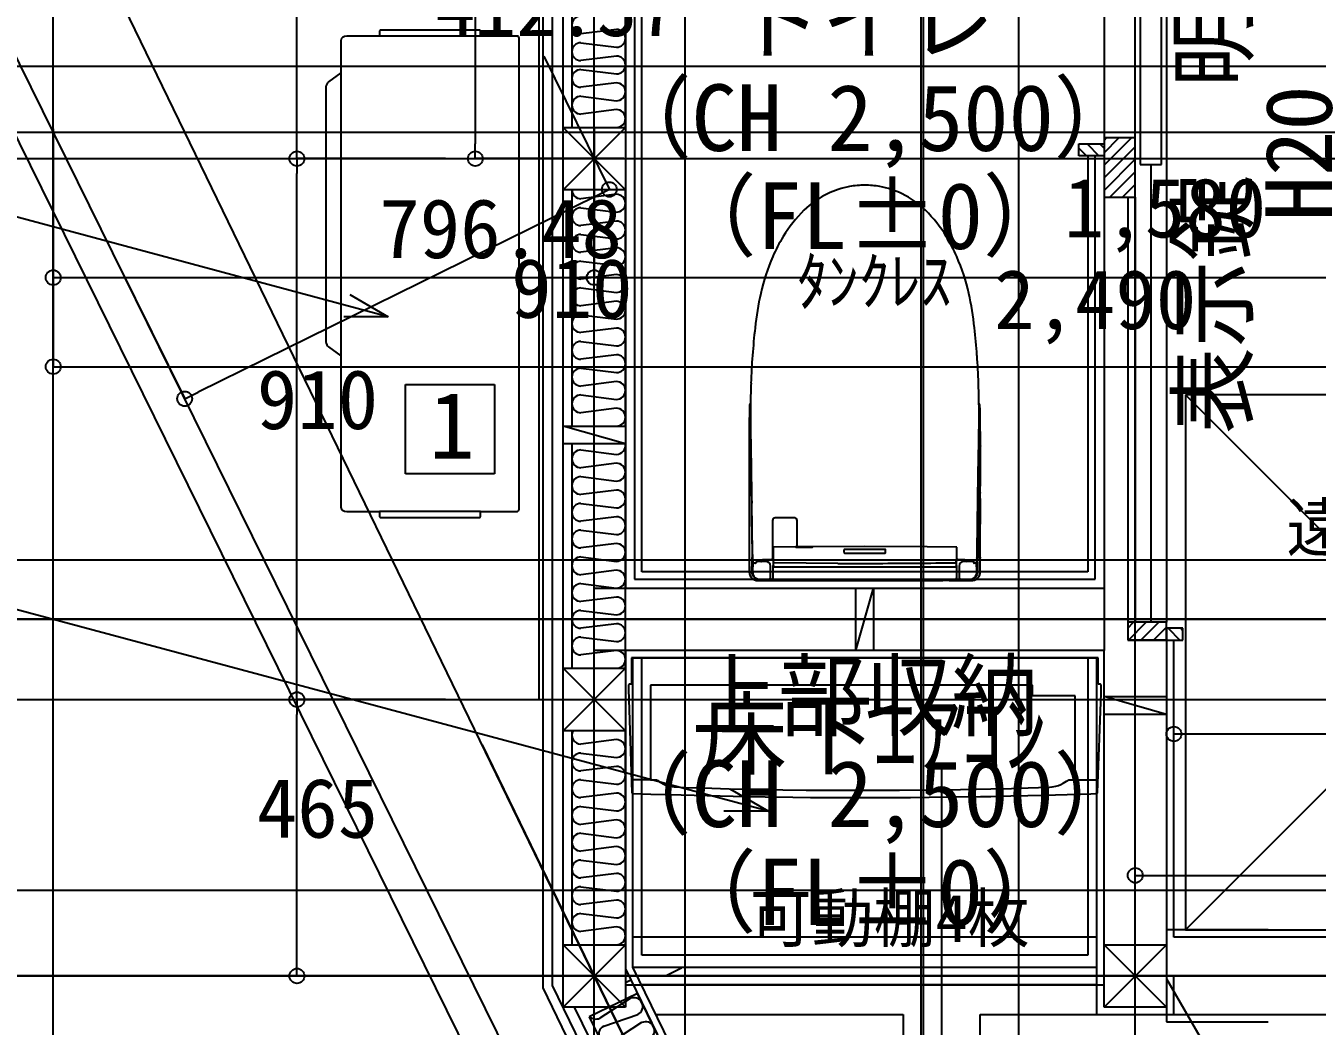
# Model space of a CAD drawing. Header units: metres. Extents: x 10861 to 26950, y 7268 to 22750.
# Drawn here: x 14969 to 17141, y 15470 to 17153 of the extents above; entities that cross this region are included whole.
import ezdxf

# ---------------------------------------------------------------- set-up
doc = ezdxf.new("R2010")
doc.units = ezdxf.units.M

msp = doc.modelspace()

# ---------------------------------------------------------------- linework, layer by layer
at = {"layer": 'COL_1F'}
for p, q in [((15872.2, 16877.5), (15872.2, 16982.5)), ((15872.2, 16982.5), (15977.2, 16982.5)), ((15977.2, 16877.5), (15872.2, 16982.5)), ((15872.2, 16877.5), (15977.2, 16982.5)), ((15977.2, 16982.5), (15977.2, 16877.5)), ((15977.2, 16877.5), (15872.2, 16877.5)), ((15872.2, 15967.5), (15872.2, 16072.5)), ((15872.2, 16072.5), (15977.2, 16072.5)), ((15977.2, 15967.5), (15872.2, 16072.5)), ((15872.2, 15967.5), (15977.2, 16072.5)), ((15977.2, 16072.5), (15977.2, 15967.5)), ((15977.2, 15967.5), (15872.2, 15967.5)), ((15872.2, 15502.5), (15872.2, 15607.5)), ((15872.2, 15607.5), (15977.2, 15607.5)), ((15977.2, 15502.5), (15872.2, 15607.5)), ((15872.2, 15502.5), (15977.2, 15607.5)), ((15977.2, 15607.5), (15977.2, 15502.5)), ((16782.2, 15502.5), (16782.2, 15607.5)), ((16782.2, 15607.5), (16887.2, 15607.5)), ((16887.2, 15502.5), (16782.2, 15607.5)), ((16782.2, 15502.5), (16887.2, 15607.5)), ((16887.2, 15607.5), (16887.2, 15502.5)), ((15977.2, 15502.5), (15872.2, 15502.5)), ((16887.2, 15502.5), (16782.2, 15502.5))]:
    msp.add_line(p, q, dxfattribs=at)
at = {"layer": 'GLID'}
for p, q in [((15014.7, 10010), (15014.7, 22205)), ((15924.7, 9325), (15924.7, 22205)), ((16077.5, 10010), (16077.5, 22205)), ((16474.6, 10010), (16474.6, 22205)), ((16478.7, 9325), (16478.7, 22205)), ((16638.6, 10010), (16638.6, 22205)), ((16834.7, 9325), (16834.7, 22205)), ((18614.1, 10010), (14765.1, 17946)), ((18480.6, 9945.4), (14580.1, 17856.1)), ((13953.4, 17085.6), (24358.1, 17085.6)), ((13801.7, 16974.5), (24358.1, 16974.5)), ((13514.7, 16930), (24358.1, 16930)), ((13514.7, 16255), (24358.1, 16255)), ((13514.7, 16155), (24358.1, 16155)), ((13514.7, 16020), (24358.1, 16020)), ((13514.7, 15699), (24358.1, 15699)), ((13514.7, 15555), (24358.1, 15555))]:
    msp.add_line(p, q, dxfattribs=at)
at = {"layer": 'WALL_BRACED_1F'}
for p, q in [((15832.2, 16930), (15832.2, 17830)), ((15832.2, 16930), (15832.2, 17830)), ((15832.2, 16020), (15832.2, 16930)), ((15832.2, 16020), (15832.2, 16930)), ((15607.2, 16400), (15607.2, 16550)), ((15607.2, 16550), (15757.2, 16550)), ((15757.2, 16550), (15757.2, 16400)), ((15757.2, 16400), (15607.2, 16400))]:
    msp.add_line(p, q, dxfattribs=at)
at = {"layer": 'WALL_NORMAL_1F'}
for p, q in [((15838.2, 17916.5), (15838.2, 15535.1)), ((15854.2, 17900.5), (15854.2, 15538.8)), ((15872.2, 16982.5), (15872.2, 17777.5)), ((15977.2, 17777.5), (15977.2, 16982.5)), ((15992.2, 17762.5), (15992.2, 16222.5)), ((16004.7, 16235), (16004.7, 17750)), ((16754.7, 16935), (16754.7, 16235)), ((16767.2, 16222.5), (16767.2, 16935)), ((15872.2, 16072.5), (15872.2, 16877.5)), ((15977.2, 16877.5), (15977.2, 16207.5)), ((16782.2, 16865), (16782.2, 16120)), ((16822.2, 16865), (16822.2, 16120)), ((16822.2, 16865), (16822.2, 16120)), ((16834.7, 16865), (16834.7, 16150)), ((15872.2, 16450), (15872.2, 16480)), ((15872.2, 16480), (15977.2, 16480)), ((15977.2, 16450), (15872.2, 16480)), ((15977.2, 16480), (15977.2, 16450)), ((15977.2, 16450), (15872.2, 16450)), ((16754.7, 16235), (16004.7, 16235)), ((15924.7, 16207.5), (16782.2, 16207.5)), ((15924.7, 16102.5), (15924.7, 16207.5)), ((15992.2, 16222.5), (16767.2, 16222.5)), ((16364.7, 16102.5), (16364.7, 16207.5)), ((16364.7, 16207.5), (16394.7, 16207.5)), ((16364.7, 16102.5), (16394.7, 16207.5)), ((16394.7, 16207.5), (16394.7, 16102.5)), ((16782.2, 16120), (16782.2, 16102.5)), ((16887.2, 16120), (16822.2, 16120)), ((16887.2, 16120), (16887.2, 15607.5)), ((16899.7, 15620), (16899.7, 16120)), ((16782.2, 16102.5), (15924.7, 16102.5)), ((15977.2, 16102.5), (15977.2, 16072.5)), ((16394.7, 16102.5), (16364.7, 16102.5)), ((16782.2, 15607.5), (16782.2, 16102.5)), ((15989.7, 16090), (16769.7, 16090)), ((15989.7, 15569.9), (15989.7, 16090)), ((16769.7, 16090), (16769.7, 15555)), ((16782.2, 15995), (16782.2, 16025)), ((16782.2, 16025), (16887.2, 16025)), ((16887.2, 15995), (16782.2, 16025)), ((16887.2, 16025), (16887.2, 15995)), ((16887.2, 15995), (16782.2, 15995)), ((15872.2, 15607.5), (15872.2, 15967.5)), ((15977.2, 15967.5), (15977.2, 15607.5)), ((16769.7, 15620), (15989.7, 15620)), ((17882.2, 15620), (16899.7, 15620)), ((15977.2, 15567.1), (15986.3, 15548.3)), ((16567.9, 14377.7), (15989.7, 15569.9)), ((16769.7, 15555), (16769.7, 15490)), ((16899.7, 15555), (16887.2, 15555)), ((16899.7, 15490), (16899.7, 15555)), ((15838.2, 15535.1), (16431.6, 14311.6)), ((15854.2, 15538.8), (16446, 14318.6)), ((15977.2, 15543.9), (15986.3, 15548.3)), ((15986.3, 15548.3), (16101.8, 15310.2)), ((16007.3, 15264.4), (15891.8, 15502.5)), ((16028.5, 15490), (16444.1, 15490)), ((16444.1, 15490), (16444.1, 14633)), ((16574.1, 15490), (16769.7, 15490)), ((16574.1, 14380.7), (16574.1, 15490)), ((16769.7, 15490), (16899.7, 15490)), ((16899.7, 15490), (17882.2, 15490))]:
    msp.add_line(p, q, dxfattribs=at)
at = {"layer": 'カタログ部品(衛生設備)_1F'}
for p, q in [((16187.5, 16518.9), (16187.5, 16517.2)), ((16571.9, 16517.2), (16571.9, 16518.9)), ((16185.2, 16452), (16185.3, 16377.3)), ((16187.3, 16452.6), (16187.6, 16436.6)), ((16571.8, 16436.6), (16572.1, 16452.6)), ((16573, 16446.5), (16573.7, 16446.5)), ((16574, 16446.3), (16573, 16446.3)), ((16574.2, 16446.9), (16574.2, 16452)), ((16574.2, 16446.9), (16574.2, 16446.1)), ((16574.2, 16390.7), (16574.2, 16446)), ((16187.6, 16436.6), (16188.9, 16364.7)), ((16185.3, 16377.3), (16185.3, 16309.3)), ((16572.1, 16388.7), (16573.9, 16388.7)), ((16573.7, 16388.5), (16572.1, 16388.5)), ((16574.1, 16369), (16574.2, 16388)), ((16574.2, 16389), (16574.2, 16390.7)), ((16188.9, 16364.7), (16189, 16358.5)), ((16189, 16358.5), (16189.2, 16342.1)), ((16570.2, 16342.1), (16570.4, 16358.5)), ((16571.6, 16368.5), (16571.7, 16368.6)), ((16571.6, 16368.2), (16571.6, 16368.5)), ((16571.6, 16368.5), (16573.7, 16368.5)), ((16573.6, 16368.2), (16571.6, 16368.2)), ((16574.1, 16367.3), (16574.1, 16369)), ((16574.2, 16349.9), (16574.1, 16367.3)), ((16189.2, 16342.1), (16189.5, 16324.9)), ((16190.7, 16266.7), (16189.6, 16350.6)), ((16569.9, 16324.9), (16570.2, 16342.1)), ((16574.1, 16279.6), (16574.2, 16349.9)), ((16189.5, 16324.9), (16190.2, 16266.8)), ((16224.6, 16321), (16224.6, 16279.6)), ((16261.1, 16325.9), (16229.3, 16325.7)), ((16265.8, 16279.9), (16265.8, 16321.3)), ((16569.2, 16266.8), (16569.9, 16324.9)), ((16185.3, 16309.3), (16185.3, 16235)), ((16224.7, 16277.5), (16224.7, 16277.2)), ((16263.2, 16276.7), (16224.7, 16276.4)), ((16224.7, 16276.4), (16224.7, 16257.1)), ((16225.2, 16276.9), (16265.2, 16277.2)), ((16225.7, 16276.4), (16225.6, 16252.5)), ((16292.3, 16277), (16263.2, 16276.7)), ((16264.1, 16276.1), (16291.3, 16276.1)), ((16265.7, 16277.5), (16265.7, 16277.8)), ((16379.7, 16277.2), (16292.3, 16277)), ((16344.6, 16271.6), (16344.6, 16267.4)), ((16413.8, 16272.6), (16345.6, 16272.6)), ((16484.6, 16276.9), (16379.7, 16277.2)), ((16414.8, 16267.4), (16414.8, 16271.6)), ((16533.6, 16276.6), (16484.6, 16276.9)), ((16534.7, 16276.6), (16533.6, 16276.6)), ((16533.8, 16276.6), (16533.8, 16252.6)), ((16534.7, 16257.1), (16534.7, 16276.6)), ((16574.1, 16259.7), (16574.1, 16279.6)), ((16190.2, 16266.8), (16189.3, 16236.8)), ((16190.7, 16263.1), (16190.7, 16266.7)), ((16191.5, 16250.4), (16191.1, 16234.7)), ((16196.2, 16249.5), (16193.6, 16249.5)), ((16196.7, 16251.3), (16196.7, 16250)), ((16198.8, 16251.8), (16197.2, 16251.8)), ((16204.7, 16252.1), (16199.7, 16252.1)), ((16213.2, 16252.3), (16205.6, 16252.3)), ((16206.7, 16254.4), (16206.7, 16253.7)), ((16222.7, 16255.1), (16208.7, 16255.1)), ((16225.6, 16252.5), (16225.6, 16245.3)), ((16334.7, 16249.1), (16228.1, 16250)), ((16345.6, 16266.4), (16413.8, 16266.4)), ((16533.8, 16245.3), (16533.8, 16252.6)), ((16546.7, 16255.1), (16536.7, 16255.1)), ((16563.2, 16252.3), (16546.2, 16252.3)), ((16563, 16252.5), (16550.7, 16252.5)), ((16563.2, 16250), (16563.2, 16252.3)), ((16565.8, 16249.5), (16563.7, 16249.5)), ((16568.3, 16234.7), (16567.9, 16250.4)), ((16570.1, 16236.8), (16569.2, 16266.8)), ((16570.5, 16258.5), (16570.5, 16258.8)), ((16570.5, 16258.8), (16573.5, 16258.8)), ((16573.6, 16258.5), (16570.5, 16258.5)), ((16574.1, 16259.7), (16574.1, 16258)), ((16574.1, 16259.4), (16574.1, 16259.7)), ((16574.1, 16240.1), (16574.1, 16258)), ((16221, 16224.8), (16221, 16244.5)), ((16225.4, 16224.3), (16225.6, 16245.3)), ((16228.4, 16243.4), (16531, 16243.4)), ((16533.8, 16245.3), (16534.1, 16224.1)), ((16538.4, 16244.5), (16538.4, 16224.8)), ((16574.1, 16235), (16574.1, 16240.1)), ((16200.3, 16220), (16510.1, 16220)), ((16204.1, 16221.9), (16218.8, 16221.9)), ((16204.1, 16221.6), (16223.3, 16221.6)), ((16227.8, 16221.8), (16531.6, 16221.8)), ((16523.2, 16220), (16559.1, 16220)), ((16536.1, 16221.6), (16555.3, 16221.6)), ((16555.3, 16221.9), (16540.6, 16221.9))]:
    msp.add_line(p, q, dxfattribs=at)
for centre, radius, start, end in [((16379.8, 16740.6), 144.7, 100.2128, 115.7406), ((16379.9, 16740), 145.3, 90.0757, 100.2072), ((16379.5, 16740), 145.3, 79.7928, 89.9227), ((16379.6, 16740.6), 144.7, 64.2594, 79.7873), ((16382.3, 16736.3), 149.7, 115.8846, 134.4421), ((16377.1, 16736.3), 149.7, 45.558, 64.1153), ((16436.9, 16681.4), 227.1, 134.5874, 148.8218), ((16322.5, 16681.4), 227.1, 31.1782, 45.4126), ((16481.4, 16652.2), 280.3, 148.4287, 156.2025), ((16278, 16652.2), 280.3, 23.7975, 31.5713), ((16534.4, 16630.2), 337.7, 156.4112, 167.507), ((16225, 16630.2), 337.7, 12.493, 23.5888), ((16732.2, 16586.2), 540.3, 167.486, 173.7107), ((16027.2, 16586.2), 540.3, 6.2893, 12.514), ((17316.2, 16519.9), 1128, 173.6122, 175.9843), ((15443.2, 16519.9), 1128, 4.0157, 6.3878), ((17462.7, 16506.4), 1275.2, 175.8398, 177.9364), ((15296.7, 16506.4), 1275.2, 2.0636, 4.1602), ((17743.7, 16496.7), 1556.3, 177.9521, 179.181), ((15016.2, 16496.7), 1555.8, 0.8188, 2.0481), ((18332.1, 16455.7), 2146.9, 178.4162, -179.9007), ((16192, 16514.9), 6, 137.9547, 178.4117), ((16192.6, 16514.2), 5.91, 149.6397, -178.5526), ((19226.5, 16513), 3039.8, 179.981, -178.8605), ((17743.3, 16496.7), 1555.9, 179.1806, -179.3404), ((14982.3, 16496.4), 1589.7, -1.11, 0.8111), ((16567.4, 16514.9), 6, 1.5883, 42.0453), ((16566.8, 16514.2), 5.91, -1.4446, 30.3576), ((13532.9, 16513), 3039.8, -1.1395, 0.019), ((14427.3, 16455.7), 2146.9, -0.0993, 1.5838), ((189738.9, 19224.5), 173573.1, -179.093603, -179.051311), ((10500.9, 16555.2), 6071.5, -1.13776, -0.84548), ((18125.3, 16393.1), 1553.2, 178.0383, -179.8366), ((16579, 16445.5), 6.05, 170.7922, 172.7071), ((16573.8, 16446.9), 0.458, -90.1416, -1.3761), ((16574, 16446), 0.252, 34.8499, 90.0445), ((16573.9, 16446), 0.319, -2.1867, 32.5915), ((-4770609.7, 99745.4), 4787905.7, -0.9978487, -0.9970114), ((128094.2, 14443.7), 111540.3, 178.976218, 179.016362), ((16579.7, 16389.5), 7.63, -173.6323, -172.1177), ((16573, 16388.4), 0.3, 89.7791, 160.5292), ((16573.7, 16388), 0.462, -0.9928, 90.2566), ((16573.9, 16388.9), 0.251, -90.0023, -36.4147), ((16573.9, 16388.9), 0.26, -36.4923, -11.2281), ((16573.4, 16389), 0.755, -9.3421, -0.3459), ((-533118831.4, 6757119.3), 533178013.4, -0.724397508, -0.724386738), ((20121.6, 16277.4), 3551.1, 178.5355, -179.6992), ((16573.2, 16368), 0.5, 105.2508, 156.4978), ((16573.6, 16367.7), 0.508, 16.2317, 89.8025), ((16573.7, 16368.9), 0.465, -90.128, 0.7395), ((16571.9, 16367.3), 2.27, -1.1809, 12.5811), ((16229.3, 16321), 4.7, 90.0464, 179.4758), ((16261.2, 16321.3), 4.63, 0.4001, 90.9793), ((16265.9, 16279.4), 41.3, 179.8028, -177.3461), ((16225, 16277.3), 0.328, -171.2463, -113.0037), ((16225.2, 16277.6), 0.707, -112.7299, -87.0956), ((16264.1, 16277.1), 1, -158.161, -90.0133), ((16265.2, 16278.1), 0.859, -90.2116, -74.0656), ((16265.4, 16277.6), 0.346, -74.74, -10.6258), ((16211, 16279.7), 54.8, -1.9651, 0.1624), ((16291.3, 16277.1), 1, -90.0142, -3.8417), ((16345.6, 16271.6), 1, 90, -180), ((16413.8, 16271.6), 1, 0, 90), ((16190.7, 16266), 0.557, 118.0104, 159.7536), ((16201.9, 16266.5), 11.7, -178.4855, -162.7076), ((16191.9, 16264.2), 2.68, 115.9612, 121.4037), ((16404.1, 16266.3), 213.4, -179.1419, -177.5507), ((16262.1, 16260.1), 71.3, -177.6135, -174.5616), ((16209.8, 16255.1), 18.7, -174.5567, -170.1233), ((16196.7, 16252.8), 5.4, -170.479, -158.6493), ((16192.1, 16250.5), 0.581, 154.0473, 171.3619), ((16193.2, 16250.3), 1.68, 170.5813, 178.491), ((16194.2, 16249.3), 3, 148.7195, 150.6876), ((16194, 16251.9), 2.57, -156.6562, -139.4916), ((16193.6, 16251.6), 2.1, -139.1611, -90.1634), ((16196.2, 16250), 0.5, -90, 0), ((16197.2, 16251.3), 0.5, 90, 180), ((16198.8, 16252.3), 0.517, -89.6717, -37.5366), ((16199.5, 16251.4), 0.717, 102.8143, 121.0692), ((16199.7, 16250.8), 1.35, 89.7535, 103.4375), ((16204.7, 16254.6), 2.49, -90.0561, -74.4746), ((16204.9, 16254.1), 1.95, -75.5166, -36.7329), ((16204.9, 16254.1), 1.95, -75.5212, -67.6089), ((16205.3, 16253.7), 1.38, -35.4119, -0.3709), ((16208.3, 16252.7), 2.27, 104.7645, 133.9673), ((16208.7, 16251.5), 3.53, 89.9276, 106.4125), ((16213.2, 16244.5), 7.8, 0, 90), ((16222.7, 16257.1), 2, -90.0286, 0), ((16228.2, 16252.6), 2.54, -178.2982, -91.0784), ((16379.7, 33507.6), 17258.6, -90.14939, -89.9253), ((16345.6, 16267.4), 1, 180, -90), ((16221.7, 49786.4), 33537.8, -89.69161, -89.47112), ((16413.8, 16267.4), 1, -90, 0), ((16531.2, 16252.6), 2.54, -88.8972, -0.2145), ((16536.7, 16257.1), 2, 180, -89.9714), ((16546.2, 16244.5), 7.8, 90, -180), ((16546.7, 16251.5), 3.56, 75.2677, 90.0795), ((16546.9, 16252.2), 2.81, 57.8836, 75.5798), ((16547.8, 16253.5), 1.24, 40.2461, 58.8614), ((16550.7, 16254.5), 2, -174.9514, -90.0069), ((16563, 16252.3), 0.247, 2.7739, 84.7245), ((16563.7, 16250), 0.5, -180, -90), ((16565.8, 16251.6), 2.09, -89.8366, -40.8389), ((16565.4, 16251.9), 2.57, -40.5084, -23.3438), ((16562.7, 16252.8), 5.4, -21.3518, -9.5199), ((16565.2, 16249.3), 3, 29.3121, 31.2808), ((16567.3, 16250.5), 0.581, 8.6381, 25.9527), ((16566.2, 16250.3), 1.68, 1.509, 9.4187), ((16549.6, 16255.1), 18.7, -9.8766, -5.4434), ((16497.3, 16260.1), 71.3, -5.4384, -2.3865), ((16353.2, 16266.3), 215.5, -2.4445, -0.4963), ((16573.5, 16259.3), 0.502, -89.8774, -54.5615), ((16573.6, 16258), 0.497, 0.8069, 90.121), ((16573.5, 16259.3), 0.509, -54.6527, -18.2228), ((16572.9, 16259.4), 1.15, -15.7436, -0.8984), ((16200.3, 16235), 15, -179.9733, -90), ((16204.1, 16236.5), 14.9, 178.9514, -90.0174), ((16203.3, 16234.4), 12.2, 178.533, -133.4466), ((16204.1, 16235.3), 13.4, -133.2985, -89.731), ((16218, 16224.8), 3, -75.4633, 0.0007), ((16227.6, 16245.4), 1.96, -178.297, -120.1061), ((16228.1, 16246.1), 2.85, -122.0888, -89.802), ((16228.3, 16243.2), 0.149, 115.8904, 165.2065), ((16228.4, 16243), 0.375, 90.5414, 120.5384), ((16531, 16243), 0.376, 59.5024, 89.4178), ((16531.1, 16243.2), 0.149, 14.7935, 64.1096), ((16531.3, 16246.1), 2.85, -90.2038, -57.9054), ((16531.8, 16245.4), 1.96, -59.8939, -1.703), ((16541.4, 16224.8), 3, 179.9993, -104.5367), ((16555.3, 16236.5), 14.9, -90.0212, 1.0486), ((16555.3, 16235.3), 13.4, -90.269, -46.7015), ((16559.1, 16235), 15, -89.9986, -11.0805), ((16556.1, 16234.4), 12.2, -46.5513, 1.4649), ((16559, 16235), 15, -11.0496, -0.036), ((16223.1, 16223.1), 1.5, -83.2476, -41.8766), ((16222.6, 16314.8), 93.1, -89.5868, -86.787), ((16221, 16225.3), 4.55, -44.688, -25.1865), ((16223.1, 16224.4), 2.28, -27.6096, -3.2347), ((16227.8, 16224.2), 2.46, 178.2037, -89.6455), ((16510, 16223.3), 3.29, -88.8124, -84.4016), ((16510.2, 16221), 1.01, -83.2914, -49.641), ((16516.2, 15973.7), 246.6, 88.7564, 91.2436), ((16522.2, 16221), 1.01, -130.4543, -98.7612), ((16522.3, 16221.8), 1.79, -97.9504, -90.847), ((16523.1, 16255.2), 35.2, -91.3719, -89.8642), ((16531.6, 16224.3), 2.49, -89.8884, -51.2817), ((16536.8, 16314.8), 93.1, -93.213, -90.4132), ((16531.5, 16224.3), 2.51, -51.2341, -3.4864), ((16536.5, 16224.5), 2.52, -170.7946, -152.9845), ((16538.4, 16225.3), 4.55, -154.8157, -135.3099), ((16536.3, 16223.1), 1.5, -138.1234, -96.7524)]:
    msp.add_arc(centre, radius, start, end, dxfattribs=at)
at = {"layer": 'カタログ部品(電化製品)_1F'}
for p, q in [((15563.6, 17145.1), (15563.5, 17144.3)), ((15563.6, 17145.1), (15563.5, 17144.3)), ((15563.6, 17145.1), (15563.5, 17144.3)), ((15563.5, 17144.3), (15563.5, 17136.3)), ((15563.5, 17144.3), (15563.5, 17136.3)), ((15563.5, 17144.3), (15563.5, 17136.3)), ((15563.9, 17145.7), (15563.6, 17145.1)), ((15563.9, 17145.7), (15563.6, 17145.1)), ((15563.9, 17145.7), (15563.6, 17145.1)), ((15564.4, 17146.2), (15563.9, 17145.7)), ((15564.4, 17146.2), (15563.9, 17145.7)), ((15564.4, 17146.2), (15563.9, 17145.7)), ((15564.9, 17146.3), (15564.4, 17146.2)), ((15564.9, 17146.3), (15564.4, 17146.2)), ((15564.9, 17146.3), (15564.4, 17146.2)), ((15732.1, 17146.3), (15564.9, 17146.3)), ((15732.1, 17146.3), (15564.9, 17146.3)), ((15732.1, 17146.3), (15564.9, 17146.3)), ((15732.7, 17146.2), (15732.1, 17146.3)), ((15732.7, 17146.2), (15732.1, 17146.3)), ((15732.7, 17146.2), (15732.1, 17146.3)), ((15733.1, 17145.7), (15732.7, 17146.2)), ((15733.1, 17145.7), (15732.7, 17146.2)), ((15733.1, 17145.7), (15732.7, 17146.2)), ((15733.4, 17145.1), (15733.1, 17145.7)), ((15733.4, 17145.1), (15733.1, 17145.7)), ((15733.4, 17145.1), (15733.1, 17145.7)), ((15733.5, 17144.3), (15733.4, 17145.1)), ((15733.5, 17144.3), (15733.4, 17145.1)), ((15733.5, 17144.3), (15733.4, 17145.1)), ((15733.5, 17136.3), (15733.5, 17144.3)), ((15733.5, 17136.3), (15733.5, 17144.3)), ((15733.5, 17136.3), (15733.5, 17144.3)), ((15499.3, 17131.4), (15498.5, 17128.3)), ((15499.3, 17131.4), (15498.5, 17128.3)), ((15499.3, 17131.4), (15498.5, 17128.3)), ((15498.5, 17128.3), (15498.5, 17074.6)), ((15498.5, 17128.3), (15498.5, 17074.6)), ((15498.5, 17128.3), (15498.5, 17074.6)), ((15501.5, 17134), (15499.3, 17131.4)), ((15501.5, 17134), (15499.3, 17131.4)), ((15501.5, 17134), (15499.3, 17131.4)), ((15504.6, 17135.7), (15501.5, 17134)), ((15504.6, 17135.7), (15501.5, 17134)), ((15504.6, 17135.7), (15501.5, 17134)), ((15508.5, 17136.3), (15504.6, 17135.7)), ((15508.5, 17136.3), (15504.6, 17135.7)), ((15508.5, 17136.3), (15504.6, 17135.7)), ((15563.5, 17136.3), (15508.5, 17136.3)), ((15563.5, 17136.3), (15508.5, 17136.3)), ((15563.5, 17136.3), (15508.5, 17136.3)), ((15733.5, 17136.3), (15563.5, 17136.3)), ((15733.5, 17136.3), (15563.5, 17136.3)), ((15733.5, 17136.3), (15563.5, 17136.3)), ((15793.5, 17136.3), (15733.5, 17136.3)), ((15793.5, 17136.3), (15733.5, 17136.3)), ((15793.5, 17136.3), (15733.5, 17136.3)), ((15795.5, 17136), (15793.5, 17136.3)), ((15795.5, 17136), (15793.5, 17136.3)), ((15795.5, 17136), (15793.5, 17136.3)), ((15797.1, 17135.3), (15795.5, 17136)), ((15797.1, 17135.3), (15795.5, 17136)), ((15797.1, 17135.3), (15795.5, 17136)), ((15798.1, 17134.2), (15797.1, 17135.3)), ((15798.1, 17134.2), (15797.1, 17135.3)), ((15798.1, 17134.2), (15797.1, 17135.3)), ((15798.5, 17132.8), (15798.1, 17134.2)), ((15798.5, 17132.8), (15798.1, 17134.2)), ((15798.5, 17132.8), (15798.1, 17134.2)), ((15798.5, 16339.9), (15798.5, 17132.8)), ((15798.5, 16339.9), (15798.5, 17132.8)), ((15798.5, 16339.9), (15798.5, 17132.8)), ((15498.5, 17074.6), (15477.7, 17059.4)), ((15498.5, 17074.6), (15477.7, 17059.4)), ((15498.5, 17074.6), (15477.7, 17059.4)), ((15498.5, 17074.6), (15498.5, 16598)), ((15498.5, 17074.6), (15498.5, 16598)), ((15498.5, 17074.6), (15498.5, 16598)), ((15473.9, 17053.2), (15473.5, 17050.8)), ((15473.9, 17053.2), (15473.5, 17050.8)), ((15473.9, 17053.2), (15473.5, 17050.8)), ((15473.5, 17050.8), (15473.5, 16621.8)), ((15473.5, 17050.8), (15473.5, 16621.8)), ((15473.5, 17050.8), (15473.5, 16621.8)), ((15474.7, 17055.6), (15473.9, 17053.2)), ((15474.7, 17055.6), (15473.9, 17053.2)), ((15474.7, 17055.6), (15473.9, 17053.2)), ((15476.1, 17057.7), (15474.7, 17055.6)), ((15476.1, 17057.7), (15474.7, 17055.6)), ((15476.1, 17057.7), (15474.7, 17055.6)), ((15477.7, 17059.4), (15476.1, 17057.7)), ((15477.7, 17059.4), (15476.1, 17057.7)), ((15477.7, 17059.4), (15476.1, 17057.7)), ((15473.5, 16621.8), (15473.9, 16619.4)), ((15473.5, 16621.8), (15473.9, 16619.4)), ((15473.5, 16621.8), (15473.9, 16619.4)), ((15473.9, 16619.4), (15474.7, 16617)), ((15473.9, 16619.4), (15474.7, 16617)), ((15473.9, 16619.4), (15474.7, 16617)), ((15474.7, 16617), (15476.1, 16614.9)), ((15474.7, 16617), (15476.1, 16614.9)), ((15474.7, 16617), (15476.1, 16614.9)), ((15476.1, 16614.9), (15477.7, 16613.3)), ((15476.1, 16614.9), (15477.7, 16613.3)), ((15476.1, 16614.9), (15477.7, 16613.3)), ((15477.7, 16613.3), (15498.5, 16598)), ((15477.7, 16613.3), (15498.5, 16598)), ((15477.7, 16613.3), (15498.5, 16598)), ((15498.5, 16598), (15498.5, 16344.3)), ((15498.5, 16598), (15498.5, 16344.3)), ((15498.5, 16598), (15498.5, 16344.3)), ((15498.5, 16344.3), (15499.3, 16341.2)), ((15498.5, 16344.3), (15499.3, 16341.2)), ((15498.5, 16344.3), (15499.3, 16341.2)), ((15499.3, 16341.2), (15501.5, 16338.7)), ((15499.3, 16341.2), (15501.5, 16338.7)), ((15499.3, 16341.2), (15501.5, 16338.7)), ((15501.5, 16338.7), (15504.6, 16336.9)), ((15501.5, 16338.7), (15504.6, 16336.9)), ((15501.5, 16338.7), (15504.6, 16336.9)), ((15504.6, 16336.9), (15508.5, 16336.3)), ((15504.6, 16336.9), (15508.5, 16336.3)), ((15504.6, 16336.9), (15508.5, 16336.3)), ((15508.5, 16336.3), (15563.5, 16336.3)), ((15508.5, 16336.3), (15563.5, 16336.3)), ((15508.5, 16336.3), (15563.5, 16336.3)), ((15733.5, 16336.3), (15563.5, 16336.3)), ((15563.5, 16336.3), (15563.5, 16328.3)), ((15733.5, 16336.3), (15563.5, 16336.3)), ((15563.5, 16336.3), (15563.5, 16328.3)), ((15733.5, 16336.3), (15563.5, 16336.3)), ((15563.5, 16336.3), (15563.5, 16328.3)), ((15733.5, 16328.3), (15733.5, 16336.3)), ((15733.5, 16336.3), (15793.5, 16336.3)), ((15733.5, 16328.3), (15733.5, 16336.3)), ((15733.5, 16336.3), (15793.5, 16336.3)), ((15733.5, 16328.3), (15733.5, 16336.3)), ((15733.5, 16336.3), (15793.5, 16336.3)), ((15793.5, 16336.3), (15795.5, 16336.6)), ((15793.5, 16336.3), (15795.5, 16336.6)), ((15793.5, 16336.3), (15795.5, 16336.6)), ((15795.5, 16336.6), (15797.1, 16337.4)), ((15795.5, 16336.6), (15797.1, 16337.4)), ((15795.5, 16336.6), (15797.1, 16337.4)), ((15797.1, 16337.4), (15798.1, 16338.5)), ((15797.1, 16337.4), (15798.1, 16338.5)), ((15797.1, 16337.4), (15798.1, 16338.5)), ((15798.1, 16338.5), (15798.5, 16339.9)), ((15798.1, 16338.5), (15798.5, 16339.9)), ((15798.1, 16338.5), (15798.5, 16339.9)), ((15563.5, 16328.3), (15563.6, 16327.5)), ((15563.5, 16328.3), (15563.6, 16327.5)), ((15563.5, 16328.3), (15563.6, 16327.5)), ((15563.6, 16327.5), (15563.9, 16326.9)), ((15563.6, 16327.5), (15563.9, 16326.9)), ((15563.6, 16327.5), (15563.9, 16326.9)), ((15563.9, 16326.9), (15564.4, 16326.5)), ((15563.9, 16326.9), (15564.4, 16326.5)), ((15563.9, 16326.9), (15564.4, 16326.5)), ((15564.4, 16326.5), (15564.9, 16326.3)), ((15564.4, 16326.5), (15564.9, 16326.3)), ((15564.4, 16326.5), (15564.9, 16326.3)), ((15564.9, 16326.3), (15732.1, 16326.3)), ((15564.9, 16326.3), (15732.1, 16326.3)), ((15564.9, 16326.3), (15732.1, 16326.3)), ((15732.1, 16326.3), (15732.7, 16326.5)), ((15732.1, 16326.3), (15732.7, 16326.5)), ((15732.1, 16326.3), (15732.7, 16326.5)), ((15732.7, 16326.5), (15733.1, 16326.9)), ((15732.7, 16326.5), (15733.1, 16326.9)), ((15732.7, 16326.5), (15733.1, 16326.9)), ((15733.1, 16326.9), (15733.4, 16327.5)), ((15733.1, 16326.9), (15733.4, 16327.5)), ((15733.1, 16326.9), (15733.4, 16327.5)), ((15733.4, 16327.5), (15733.5, 16328.3)), ((15733.4, 16327.5), (15733.5, 16328.3)), ((15733.4, 16327.5), (15733.5, 16328.3)), ((15987.2, 16090), (15987.2, 16046.1)), ((16772.2, 16090), (15987.2, 16090)), ((16772.2, 16046), (16772.2, 16090)), ((15982.4, 16044.9), (15982.2, 16044.3)), ((15982.2, 16044.3), (15982.2, 16041.9)), ((15982.2, 16041.9), (15982.2, 16037.7)), ((15982.2, 16037.7), (15988, 15863.6)), ((15982.7, 16045.3), (15982.4, 16044.9)), ((15982.9, 16045.5), (15982.7, 16045.3)), ((15983.2, 16045.7), (15982.9, 16045.5)), ((15983.6, 16046), (15983.2, 16045.7)), ((15983.9, 16046), (15983.6, 16046)), ((15984.3, 16046), (15983.9, 16046)), ((15987.2, 16046.1), (15984.3, 16046)), ((16019.2, 16044.4), (16019.2, 15885)), ((16662.1, 16044.4), (16019.2, 16044.4)), ((16662.1, 16026.5), (16662.1, 16044.4)), ((16771.4, 15863.7), (16777.2, 16030.5)), ((16775.2, 16046), (16772.2, 16046)), ((16775.7, 16046), (16775.2, 16046)), ((16776.2, 16045.7), (16775.7, 16046)), ((16776.5, 16045.5), (16776.2, 16045.7)), ((16776.8, 16045.2), (16776.5, 16045.5)), ((16777, 16044.8), (16776.8, 16045.2)), ((16777.1, 16044.6), (16777, 16044.8)), ((16777.2, 16044.2), (16777.1, 16044.6)), ((16777.2, 16043.9), (16777.2, 16044.2)), ((16777.2, 16031.5), (16777.2, 16043.9)), ((16777.2, 16030.5), (16777.2, 16031.5)), ((16733.4, 16026.5), (16662.1, 16026.5)), ((16733.4, 15885), (16733.4, 16026.5)), ((16019.2, 15885), (15987.3, 15885)), ((16019.2, 15885), (16029.2, 15885)), ((16029.2, 15885), (16031.5, 15883.6)), ((16031.5, 15883.6), (16034.4, 15881.8)), ((16034.4, 15881.8), (16037.8, 15879.9)), ((16037.8, 15879.9), (16040.8, 15878.3)), ((16040.8, 15878.3), (16045.4, 15876.1)), ((16705.6, 15875.5), (16709.4, 15877.1)), ((16709.4, 15877.1), (16713.3, 15879.2)), ((16713.3, 15879.2), (16716.3, 15880.9)), ((16716.3, 15880.9), (16719, 15882.5)), ((16719, 15882.5), (16723.2, 15885)), ((16723.2, 15885), (16733.4, 15885)), ((16733.4, 15885), (16772.1, 15885)), ((15988, 15863.6), (15988, 15863.4)), ((15988, 15863.4), (15988.1, 15863.1)), ((15988.1, 15863.1), (15988.2, 15862.9)), ((15988.2, 15862.9), (15988.5, 15862.4)), ((15988.5, 15862.4), (15988.6, 15862.3)), ((15988.6, 15862.3), (15988.8, 15862.1)), ((15988.8, 15862.1), (15989.2, 15861.9)), ((15989.2, 15861.9), (15989.6, 15861.8)), ((15989.6, 15861.8), (15990.2, 15861.7)), ((15990.2, 15861.7), (16020.1, 15860.8)), ((16020.1, 15860.8), (16049.3, 15860)), ((16045.4, 15876.1), (16051.6, 15874.2)), ((16049.3, 15860), (16180.2, 15856.8)), ((16051.6, 15874.2), (16059.1, 15872.9)), ((16059.1, 15872.9), (16077.6, 15872.2)), ((16077.6, 15872.2), (16108.2, 15871.2)), ((16108.2, 15871.2), (16151.7, 15870)), ((16151.7, 15870), (16202.6, 15868.9)), ((16180.2, 15856.8), (16212.3, 15856.2)), ((16202.6, 15868.9), (16280.9, 15867.8)), ((16212.3, 15856.2), (16258.5, 15855.6)), ((16258.5, 15855.6), (16288.4, 15855.4)), ((16280.9, 15867.8), (16327.1, 15867.4)), ((16288.4, 15855.4), (16414.7, 15855.1)), ((16327.1, 15867.4), (16385.1, 15867.4)), ((16385.1, 15867.4), (16438.2, 15867.5)), ((16438.2, 15867.5), (16496.8, 15868)), ((16456.7, 15855.3), (16488.2, 15855.5)), ((16488.2, 15855.5), (16574.3, 15856.7)), ((16496.8, 15868), (16540.5, 15868.7)), ((16540.5, 15868.7), (16591.6, 15869.7)), ((16574.3, 15856.7), (16591.5, 15857.1)), ((16591.5, 15857.1), (16606.9, 15857.4)), ((16591.6, 15869.7), (16626.4, 15870.6)), ((16606.9, 15857.4), (16625.6, 15857.8)), ((16625.6, 15857.8), (16653.8, 15858.5)), ((16626.4, 15870.6), (16654.8, 15871.4)), ((16653.8, 15858.5), (16681, 15859.2)), ((16654.8, 15871.4), (16672.1, 15871.9)), ((16672.1, 15871.9), (16690.4, 15872.5)), ((16681, 15859.2), (16720.1, 15860.2)), ((16690.4, 15872.5), (16694.9, 15872.9)), ((16694.9, 15872.9), (16701.1, 15874.1)), ((16701.1, 15874.1), (16705.6, 15875.5)), ((16720.1, 15860.2), (16759.8, 15861.4)), ((16759.8, 15861.4), (16767.8, 15861.7)), ((16767.8, 15861.7), (16769.6, 15861.7)), ((16769.6, 15861.7), (16769.9, 15861.8)), ((16769.9, 15861.8), (16770.1, 15861.9)), ((16770.1, 15861.9), (16770.3, 15862)), ((16770.3, 15862), (16770.6, 15862.1)), ((16770.6, 15862.1), (16770.9, 15862.4)), ((16770.9, 15862.4), (16771.1, 15862.7)), ((16771.1, 15862.7), (16771.3, 15863)), ((16771.3, 15863), (16771.4, 15863.4)), ((16771.4, 15863.4), (16771.4, 15863.7)), ((16414.7, 15855.1), (16456.7, 15855.3))]:
    msp.add_line(p, q, dxfattribs=at)
at = {"layer": 'データ 001_1F'}
for p, q in [((15924.7, 7962.5), (15924.7, 21845)), ((16834.7, 14350), (16834.7, 21840)), ((15424.7, 16955), (15424.7, 17805)), ((15724.7, 17317.4), (15724.7, 16955)), ((15839.7, 17102.4), (15950.2, 16878.2)), ((15839.7, 17102.4), (15839.7, 17102.4)), ((15014.7, 16980), (15014.7, 16730)), ((15014.7, 16980), (15014.7, 16980)), ((15924.7, 16980), (15924.7, 16730)), ((15924.7, 16980), (15924.7, 16980)), ((15924.7, 16980), (15924.7, 16980)), ((15424.7, 16930), (15424.7, 16955)), ((15724.7, 16930), (15724.7, 16955)), ((15674.7, 16930), (15424.7, 16930)), ((15424.7, 16930), (15424.7, 16905)), ((15424.7, 16930), (15424.7, 16930)), ((15674.7, 16930), (15674.7, 16930)), ((15674.7, 16930), (15674.7, 16930)), ((15974.7, 16930), (15724.7, 16930)), ((15724.7, 16930), (15724.7, 16930)), ((15974.7, 16930), (15974.7, 16930)), ((15424.7, 16045), (15424.7, 16905)), ((15578.3, 16664.1), (14719.1, 16894.3)), ((15950.2, 16878.2), (15927.8, 16867.1)), ((15927.8, 16867.1), (15258.3, 16537)), ((15014.7, 16830), (15014.7, 16580)), ((15014.7, 16830), (15014.7, 16830)), ((15125.3, 16750.2), (15235.9, 16526)), ((15125.3, 16750.2), (15125.3, 16750.2)), ((15014.7, 16730), (15039.7, 16730)), ((15039.7, 16730), (15899.7, 16730)), ((15924.7, 16730), (15899.7, 16730)), ((15924.7, 16730), (15924.7, 16730)), ((15924.7, 16730), (15949.7, 16730)), ((15949.7, 16730), (17479.7, 16730)), ((15513.4, 16701.6), (15578.3, 16664.1)), ((15578.3, 16664.1), (15503.3, 16664.1)), ((15014.7, 16580), (15039.7, 16580)), ((15039.7, 16580), (17479.7, 16580)), ((15235.9, 16526), (15258.3, 16537)), ((17819.1, 16532.6), (16919.1, 16532.6)), ((16919.1, 16532.6), (16919.1, 15632.6)), ((16919.1, 16532.6), (17819.1, 15632.6)), ((16919.1, 15632.6), (17819.1, 16532.6)), ((15235.9, 16526), (15235.9, 16526)), ((16217.7, 15832.4), (14739.5, 16228.5)), ((17322.3, 16155), (11602.5, 16155)), ((15424.7, 16020), (15424.7, 16045)), ((15674.7, 16020), (15424.7, 16020)), ((15424.7, 16020), (15424.7, 15995)), ((15424.7, 16020), (15424.7, 16020)), ((15674.7, 16020), (15674.7, 16020)), ((15674.7, 16020), (15674.7, 16020)), ((15424.7, 15580), (15424.7, 15995)), ((15736.2, 15943.7), (19509.7, 8163.2)), ((16899.7, 15712.1), (16899.7, 15962.1)), ((16899.7, 15962.1), (16924.7, 15962.1)), ((16924.7, 15962.1), (17874.7, 15962.1)), ((16509.1, 14350), (16509.1, 15908.1)), ((16152.8, 15869.9), (16217.7, 15832.4)), ((16217.7, 15832.4), (16142.7, 15832.4)), ((16834.7, 15474.1), (16834.7, 15724.1)), ((16834.7, 15724.1), (16859.7, 15724.1)), ((16859.7, 15724.1), (19193.1, 15724.1)), ((16899.7, 15712.1), (16899.7, 15712.1)), ((16919.1, 15632.6), (17819.1, 15632.6)), ((15424.7, 15555), (15424.7, 15580)), ((26390, 15555), (11602.5, 15555)), ((15674.7, 15555), (15424.7, 15555)), ((15674.7, 15555), (15674.7, 15555)), ((16044.7, 15555), (16071.5, 15568.4)), ((16887.2, 15550), (17118.1, 15150)), ((16887.2, 15550), (17232.7, 14949.5)), ((16834.7, 15474.1), (16834.7, 15474.1))]:
    msp.add_line(p, q, dxfattribs=at)
for centre in [(15424.7, 16930), (15424.7, 16930), (15724.7, 16930), (15950.2, 16878.2), (15014.7, 16730), (15924.7, 16730), (15924.7, 16730), (15014.7, 16580), (15235.9, 16526), (15424.7, 16020), (15424.7, 16020), (16899.7, 15962.1), (16834.7, 15724.1), (15424.7, 15555)]:
    msp.add_circle(centre, 12.5, dxfattribs=at)
at = {"layer": '建具(木製戸)_1F'}
for p, q in [((16782.2, 17735), (16782.2, 16965)), ((16843, 17735), (16843, 16920)), ((16879, 16920), (16879, 17735)), ((16887.2, 17735), (16887.2, 16150)), ((16834.7, 16965), (16782.2, 16965)), ((16782.2, 16965), (16782.2, 16865)), ((16782.2, 16918.8), (16828.4, 16965)), ((16782.2, 16940), (16807.2, 16965)), ((16782.2, 16961.3), (16786, 16965)), ((16834.7, 16865), (16834.7, 16965)), ((16739.7, 16955), (16782.2, 16955)), ((16739.7, 16935), (16739.7, 16955)), ((16739.7, 16947.8), (16752.5, 16935)), ((16753.7, 16955), (16773.7, 16935)), ((16775, 16955), (16782.2, 16947.8)), ((16782.2, 16955), (16782.2, 16935)), ((16782.2, 16897.6), (16834.7, 16950.1)), ((16782.2, 16935), (16739.7, 16935)), ((16782.2, 16876.4), (16834.7, 16928.9)), ((16843, 16920), (16879, 16920)), ((16861, 16920), (16861, 16150)), ((16792, 16865), (16834.7, 16907.7)), ((16813.2, 16865), (16834.7, 16886.5)), ((16782.2, 16865), (16834.7, 16865)), ((16834.4, 16865), (16834.7, 16865.3)), ((16887.2, 16150), (16822.2, 16150)), ((16822.2, 16150), (16822.2, 16120)), ((16822.2, 16140.3), (16831.9, 16150)), ((16823.1, 16120), (16853.1, 16150)), ((16844.3, 16120), (16874.3, 16150)), ((16865.5, 16120), (16887.2, 16141.7)), ((16887.2, 16120), (16887.2, 16150)), ((16914.7, 16140), (16887.2, 16140)), ((16887.2, 16140), (16887.2, 16120)), ((16889.9, 16140), (16909.9, 16120)), ((16911.1, 16140), (16914.7, 16136.4)), ((16914.7, 16120), (16914.7, 16140)), ((16822.2, 16120), (16887.2, 16120)), ((16886.8, 16120), (16887.2, 16120.4)), ((16887.2, 16121.5), (16888.7, 16120)), ((16887.2, 16120), (16914.7, 16120))]:
    msp.add_line(p, q, dxfattribs=at)
at = {"layer": '手摺_1F'}
for p, q in [((15989.7, 15570), (16769.7, 15570)), ((16769.7, 15540), (16004.2, 15540))]:
    msp.add_line(p, q, dxfattribs=at)
at = {"layer": '断熱材_1F'}
for p, q in [((15887.2, 17360), (15887.2, 16982.5)), ((15977.2, 16982.5), (15977.2, 17360)), ((15962.2, 17147.5), (15902.2, 17140)), ((15902.2, 17125), (15962.2, 17117.5)), ((15962.2, 17102.5), (15902.2, 17095)), ((15902.2, 17080), (15962.2, 17072.5)), ((15962.2, 17057.5), (15902.2, 17050)), ((15902.2, 17035), (15962.2, 17027.5)), ((15962.2, 17012.5), (15902.2, 17005)), ((15887.2, 16982.5), (15977.2, 16982.5)), ((15977.2, 16877.5), (15887.2, 16877.5)), ((15887.2, 16877.5), (15887.2, 16480)), ((15977.2, 16480), (15977.2, 16877.5)), ((15962.2, 16870), (15902.2, 16862.5)), ((15902.2, 16847.5), (15962.2, 16840)), ((15962.2, 16825), (15902.2, 16817.5)), ((15902.2, 16802.5), (15962.2, 16795)), ((15962.2, 16780), (15902.2, 16772.5)), ((15902.2, 16757.5), (15962.2, 16750)), ((15962.2, 16735), (15902.2, 16727.5)), ((15902.2, 16712.5), (15962.2, 16705)), ((15962.2, 16690), (15902.2, 16682.5)), ((15902.2, 16667.5), (15962.2, 16660)), ((15962.2, 16645), (15902.2, 16637.5)), ((15902.2, 16622.5), (15962.2, 16615)), ((15962.2, 16600), (15902.2, 16592.5)), ((15902.2, 16577.5), (15962.2, 16570)), ((15962.2, 16555), (15902.2, 16547.5)), ((15902.2, 16532.5), (15962.2, 16525)), ((15962.2, 16510), (15902.2, 16502.5)), ((15887.2, 16480), (15977.2, 16480)), ((15977.2, 16450), (15887.2, 16450)), ((15887.2, 16450), (15887.2, 16072.5)), ((15977.2, 16072.5), (15977.2, 16450)), ((15902.2, 16440), (15962.2, 16432.5)), ((15962.2, 16417.5), (15902.2, 16410)), ((15902.2, 16395), (15962.2, 16387.5)), ((15962.2, 16372.5), (15902.2, 16365)), ((15902.2, 16350), (15962.2, 16342.5)), ((15962.2, 16327.5), (15902.2, 16320)), ((15902.2, 16305), (15962.2, 16297.5)), ((15962.2, 16282.5), (15902.2, 16275)), ((15902.2, 16260), (15962.2, 16252.5)), ((15962.2, 16237.5), (15902.2, 16230)), ((15902.2, 16215), (15962.2, 16207.5)), ((15962.2, 16192.5), (15902.2, 16185)), ((15902.2, 16170), (15962.2, 16162.5)), ((15962.2, 16147.5), (15902.2, 16140)), ((15902.2, 16125), (15962.2, 16117.5)), ((15962.2, 16102.5), (15902.2, 16095)), ((15887.2, 16072.5), (15977.2, 16072.5)), ((15977.2, 15967.5), (15887.2, 15967.5)), ((15887.2, 15967.5), (15887.2, 15607.5)), ((15977.2, 15607.5), (15977.2, 15967.5)), ((15962.2, 15952.5), (15902.2, 15945)), ((15902.2, 15930), (15962.2, 15922.5)), ((15962.2, 15907.5), (15902.2, 15900)), ((15902.2, 15885), (15962.2, 15877.5)), ((15962.2, 15862.5), (15902.2, 15855)), ((15902.2, 15840), (15962.2, 15832.5)), ((15962.2, 15817.5), (15902.2, 15810)), ((15902.2, 15795), (15962.2, 15787.5)), ((15962.2, 15772.5), (15902.2, 15765)), ((15902.2, 15750), (15962.2, 15742.5)), ((15962.2, 15727.5), (15902.2, 15720)), ((15902.2, 15705), (15962.2, 15697.5)), ((15962.2, 15682.5), (15902.2, 15675)), ((15902.2, 15660), (15962.2, 15652.5)), ((15962.2, 15637.5), (15902.2, 15630)), ((15887.2, 15607.5), (15977.2, 15607.5)), ((15997.4, 15525.4), (15916.4, 15486.1)), ((15984.9, 15516.9), (15934.2, 15483.9)), ((16031.1, 15455.9), (15997.4, 15525.4)), ((15916.4, 15486.1), (15950.1, 15416.7)), ((15940.7, 15470.4), (15998, 15489.9)), ((16004.5, 15476.4), (15953.8, 15443.4))]:
    msp.add_line(p, q, dxfattribs=at)
for centre, start, end in [((15902.2, 17155), 90, -90), ((15962.2, 17132.5), -90, 90), ((15902.2, 17110), 90, -90), ((15962.2, 17087.5), -90, 90), ((15902.2, 17065), 90, -90), ((15962.2, 17042.5), -90, 90), ((15902.2, 17020), 90, -90), ((15962.2, 16997.5), -90, 90), ((15902.2, 16877.5), -180, -90), ((15962.2, 16855), -90, 90), ((15902.2, 16832.5), 90, -90), ((15962.2, 16810), -90, 90), ((15902.2, 16787.5), 90, -90), ((15962.2, 16765), -90, 90), ((15902.2, 16742.5), 90, -90), ((15962.2, 16720), -90, 90), ((15902.2, 16697.5), 90, -90), ((15962.2, 16675), -90, 90), ((15902.2, 16652.5), 90, -90), ((15962.2, 16630), -90, 90), ((15902.2, 16607.5), 90, -90), ((15962.2, 16585), -90, 90), ((15902.2, 16562.5), 90, -90), ((15962.2, 16540), -90, 90), ((15902.2, 16517.5), 90, -90), ((15962.2, 16495), -90, 90), ((15962.2, 16447.5), -90, 9.5941), ((15902.2, 16425), 90, -90), ((15962.2, 16402.5), -90, 90), ((15902.2, 16380), 90, -90), ((15962.2, 16357.5), -90, 90), ((15902.2, 16335), 90, -90), ((15962.2, 16312.5), -90, 90), ((15902.2, 16290), 90, -90), ((15962.2, 16267.5), -90, 90), ((15902.2, 16245), 90, -90), ((15962.2, 16222.5), -90, 90), ((15902.2, 16200), 90, -90), ((15962.2, 16177.5), -90, 90), ((15902.2, 16155), 90, -90), ((15962.2, 16132.5), -90, 90), ((15902.2, 16110), 90, -90), ((15962.2, 16087.5), -90, 90), ((15902.2, 15960), 149.9779, -90), ((15962.2, 15937.5), -90, 90), ((15902.2, 15915), 90, -90), ((15962.2, 15892.5), -90, 90), ((15902.2, 15870), 90, -90), ((15962.2, 15847.5), -90, 90), ((15902.2, 15825), 90, -90), ((15962.2, 15802.5), -90, 90), ((15902.2, 15780), 90, -90), ((15962.2, 15757.5), -90, 90), ((15902.2, 15735), 90, -90), ((15962.2, 15712.5), -90, 90), ((15902.2, 15690), 90, -90), ((15962.2, 15667.5), -90, 90), ((15902.2, 15645), 90, -90), ((15962.2, 15622.5), -90, 90), ((15991.4, 15503.4), -64.1266, 115.8734), ((15927.6, 15497.4), -133.5146, -64.1266), ((15947.3, 15456.9), 115.8734, -64.1266), ((16011.1, 15462.9), -64.1266, 115.8734)]:
    msp.add_arc(centre, 15, start, end, dxfattribs=at)
at = {"layer": '水平面_1F'}
for p, q in [((15977.2, 16102.5), (15977.2, 15950)), ((16074.7, 16102.5), (15977.2, 16102.5)), ((16782.2, 16102.5), (16684.7, 16102.5)), ((16782.2, 15950), (16782.2, 16102.5)), ((15977.2, 15760), (15977.2, 15540)), ((16782.2, 15540), (16782.2, 15760)), ((17058.4, 15632.5), (16887.2, 15632.5)), ((16887.2, 15632.5), (16887.2, 15477.5)), ((15977.2, 15540), (16782.2, 15540)), ((16887.2, 15477.5), (17058.4, 15477.5))]:
    msp.add_line(p, q, dxfattribs=at)
at = {"layer": '造作棚_1F'}
for p, q in [((16004.7, 15590), (16004.7, 16090)), ((16004.7, 16090), (16754.7, 16090)), ((16004.7, 15590), (16004.7, 16090)), ((16004.7, 16090), (16754.7, 16090)), ((16754.7, 16090), (16754.7, 15590)), ((16754.7, 16090), (16754.7, 15590)), ((16754.7, 15590), (16004.7, 15590)), ((16754.7, 15590), (16004.7, 15590))]:
    msp.add_line(p, q, dxfattribs=at)
at = {"layer": '部屋_1F'}
msp.add_line((12701.7, 21530), (19069.8, 8614.6), dxfattribs=at)

# ---------------------------------------------------------------- texts
at = {"layer": 'WALL_BRACED_1F'}
msp.add_text('1', height=112, dxfattribs=at).set_placement((15647.2, 16425.5))
at = {"layer": 'データ 001_1F'}
for s, p in [('表示錠\u3000明かり窓', (17021.1, 16467.1)), ('H20', (17165.4, 16824.8))]:
    msp.add_text(s, height=112, rotation=90, dxfattribs=at).set_placement(p)
for s, height, p in [('412.37', 100, (15657.2, 17136.2)), ('1,580', 100, (16714.7, 16797.5)), ('796.48', 100, (15563.2, 16762.6)), ('ﾀﾝｸﾚｽ', 80, (16265.6, 16684)), ('910', 100, (15785, 16662.1)), ('2,490', 100, (16597.2, 16643.3)), ('910', 100, (15357.2, 16475)), ('遠赤外線BOX', 80, (17089, 16269.2)), ('床下ｴｱｺﾝ', 112, (16103.8, 15906)), ('465', 100, (15357.2, 15787.5)), ('可動棚4枚', 80, (16186.5, 15612.2))]:
    msp.add_text(s, height=height, dxfattribs=at).set_placement(p)
at = {"layer": '部屋_1F'}
for s, p in [('トイレ', (16161.2, 17108)), ('（CH 2,500）', (15942.7, 16943)), ('（FL±0）', (16052, 16778)), ('上部収納', (16088.4, 15970.5)), ('（CH 2,500）', (15942.7, 15805.5)), ('（FL±0）', (16052, 15640.5))]:
    msp.add_text(s, height=112, dxfattribs=at).set_placement(p)

doc.saveas('drawing.dxf')
